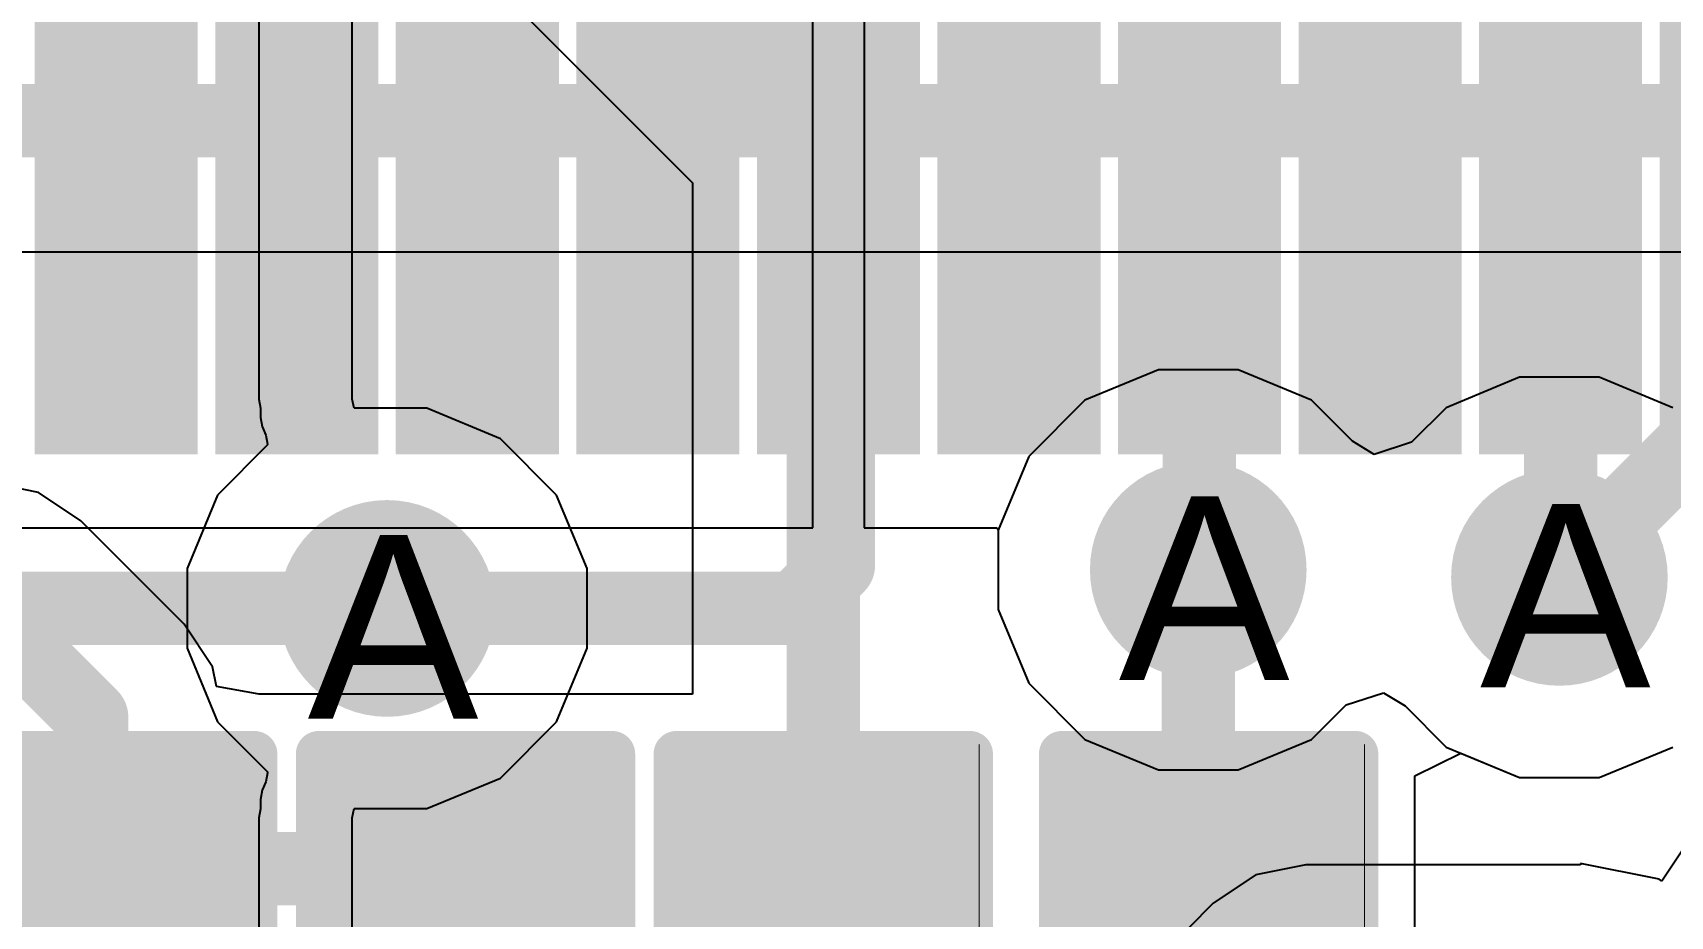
# Model space of a CAD drawing. Header units: inches. Extents: x 0 to 5271, y 0 to 5417.
# Drawn here: x 50.053 to 54.588, y 77.097 to 79.542 of the extents above; entities that cross this region are included whole.
import ezdxf

# ---------------------------------------------------------------- set-up
doc = ezdxf.new("R2010")
doc.units = ezdxf.units.IN
for name, color, linetype in [('Bottom Layer', 5, 'Continuous'), ('Bottom Overlay', 54, 'Continuous'), ('Bottom Paste', 16, 'Continuous'), ('Bottom Solder', 6, 'Continuous'), ('Drill Drawing', 1, 'Continuous'), ('L2_GND1', 16, 'Continuous'), ('L3_SIG1', 76, 'Continuous'), ('L4_PWR', 90, 'Continuous'), ('L5_GND2', 156, 'Continuous'), ('L6_SIG2', 130, 'Continuous'), ('L7_GND3', 216, 'Continuous'), ('Top Layer', 1, 'Continuous'), ('Top Paste', 8, 'Continuous'), ('Top Solder', 216, 'Continuous'), ('Via Holes', 16, 'Continuous')]:
    doc.layers.add(name, color=color, linetype=linetype)
doc.styles.add('Arial', font='', dxfattribs={"height": 0.2})
doc.styles.get('Arial').set_extended_font_data('Arial')

# ---------------------------------------------------------------- blocks, each defined once
blk = doc.blocks.new('AS0B826_S78B_7H_23')
at = {"layer": 'Top Layer'}
for points in [[(-23.9253, 26.381), (-23.5753, 26.381), (-23.5753, 24.381), (-23.9253, 24.381)], [(-23.4252, 26.381), (-23.0752, 26.381), (-23.0752, 24.381), (-23.4252, 24.381)], [(-22.9254, 26.381), (-22.5754, 26.381), (-22.5754, 24.381), (-22.9254, 24.381)], [(-22.4252, 26.381), (-22.0752, 26.381), (-22.0752, 24.381), (-22.4252, 24.381)], [(-21.9254, 26.381), (-21.5754, 26.381), (-21.5754, 24.381), (-21.9254, 24.381)], [(-21.4252, 26.381), (-21.0752, 26.381), (-21.0752, 24.381), (-21.4252, 24.381)], [(-20.9254, 26.381), (-20.5754, 26.381), (-20.5754, 24.381), (-20.9254, 24.381)], [(-20.4252, 26.381), (-20.0752, 26.381), (-20.0752, 24.381), (-20.4252, 24.381)], [(-19.9254, 26.381), (-19.5754, 26.381), (-19.5754, 24.381), (-19.9254, 24.381)]]:
    blk.add_hatch(color=1, dxfattribs=at).paths.add_polyline_path(points)
at = {"layer": 'Top Paste'}
for points in [[(-23.9253, 26.381), (-23.5753, 26.381), (-23.5753, 24.381), (-23.9253, 24.381)], [(-23.4252, 26.381), (-23.0752, 26.381), (-23.0752, 24.381), (-23.4252, 24.381)], [(-22.9254, 26.381), (-22.5754, 26.381), (-22.5754, 24.381), (-22.9254, 24.381)], [(-22.4252, 26.381), (-22.0752, 26.381), (-22.0752, 24.381), (-22.4252, 24.381)], [(-21.9254, 26.381), (-21.5754, 26.381), (-21.5754, 24.381), (-21.9254, 24.381)], [(-21.4252, 26.381), (-21.0752, 26.381), (-21.0752, 24.381), (-21.4252, 24.381)], [(-20.9254, 26.381), (-20.5754, 26.381), (-20.5754, 24.381), (-20.9254, 24.381)], [(-20.4252, 26.381), (-20.0752, 26.381), (-20.0752, 24.381), (-20.4252, 24.381)], [(-19.9254, 26.381), (-19.5754, 26.381), (-19.5754, 24.381), (-19.9254, 24.381)]]:
    blk.add_hatch(color=8, dxfattribs=at).paths.add_polyline_path(points)
at = {"layer": 'Top Solder'}
for points in [[(-23.9761, 26.4318), (-23.5245, 26.4318), (-23.5245, 24.3302), (-23.9761, 24.3302)], [(-23.476, 26.4318), (-23.0244, 26.4318), (-23.0244, 24.3302), (-23.476, 24.3302)], [(-22.9762, 26.4318), (-22.5246, 26.4318), (-22.5246, 24.3302), (-22.9762, 24.3302)], [(-22.476, 26.4318), (-22.0244, 26.4318), (-22.0244, 24.3302), (-22.476, 24.3302)], [(-21.9762, 26.4318), (-21.5246, 26.4318), (-21.5246, 24.3302), (-21.9762, 24.3302)], [(-21.476, 26.4318), (-21.0244, 26.4318), (-21.0244, 24.3302), (-21.476, 24.3302)], [(-20.9762, 26.4318), (-20.5246, 26.4318), (-20.5246, 24.3302), (-20.9762, 24.3302)], [(-20.476, 26.4318), (-20.0244, 26.4318), (-20.0244, 24.3302), (-20.476, 24.3302)], [(-19.9762, 26.4318), (-19.5246, 26.4318), (-19.5246, 24.3302), (-19.9762, 24.3302)], [(-19.476, 26.4318), (-19.0244, 26.4318), (-19.0244, 24.3302), (-19.476, 24.3302)]]:
    blk.add_hatch(color=216, dxfattribs=at).paths.add_polyline_path(points)
blk = doc.blocks.new('R___0402_B_59')
at = {"layer": 'Bottom Layer'}
for points in [[(-0.2413, 0.3175), (-0.2413, -0.3175), (-0.6985, -0.3175), (-0.6985, 0.3175)], [(0.6985, 0.3175), (0.6985, -0.3175), (0.2413, -0.3175), (0.2413, 0.3175)]]:
    blk.add_hatch(color=5, dxfattribs=at).paths.add_polyline_path(points)
at = {"layer": 'Bottom Paste'}
for points in [[(-0.2413, 0.3175), (-0.2413, -0.3175), (-0.6985, -0.3175), (-0.6985, 0.3175)], [(0.6985, 0.3175), (0.6985, -0.3175), (0.2413, -0.3175), (0.2413, 0.3175)]]:
    blk.add_hatch(color=16, dxfattribs=at).paths.add_polyline_path(points)
at = {"layer": 'Bottom Solder'}
for points in [[(-0.1863, 0.3725), (-0.1863, -0.3725), (-0.7535, -0.3725), (-0.7535, 0.3725)], [(0.7535, 0.3725), (0.7535, -0.3725), (0.1863, -0.3725), (0.1863, 0.3725)]]:
    blk.add_hatch(color=6, dxfattribs=at).paths.add_polyline_path(points)
at = {"layer": 'Bottom Overlay'}
for points in [[(-0.7874, -0.4064, 0.127, 0.127, 0), (-0.7874, 0.4064, 0.127, 0.127, 0)], [(0.7874, 0.4064, 0.127, 0.127, 0), (-0.7874, 0.4064, 0.127, 0.127, 0)], [(0.7874, -0.4064, 0.127, 0.127, 0), (0.7874, 0.4064, 0.127, 0.127, 0)], [(0.8128, 0.4318, 0.00323, 0.00323, 0), (-0.8128, 0.4318, 0.00323, 0.00323, 0)], [(0.7874, -0.4064, 0.127, 0.127, 0), (-0.7874, -0.4064, 0.127, 0.127, 0)]]:
    blk.add_lwpolyline(points, format="xyseb", dxfattribs=at)
for points in [[(-0.8192, 0.4064, 0.0635, 0.0635, 1), (-0.7557, 0.4064, 0.0635, 0.0635, 1)], [(-0.8192, 0.4064, 0.0635, 0.0635, 1), (-0.7557, 0.4064, 0.0635, 0.0635, 1)], [(0.7556, 0.4064, 0.0635, 0.0635, 1), (0.8191, 0.4064, 0.0635, 0.0635, 1)], [(0.7556, 0.4064, 0.0635, 0.0635, 1), (0.8191, 0.4064, 0.0635, 0.0635, 1)], [(-0.8136, 0.4318, 0.00161, 0.00161, 1), (-0.812, 0.4318, 0.00161, 0.00161, 1)], [(0.812, 0.4318, 0.00161, 0.00161, 1), (0.8136, 0.4318, 0.00161, 0.00161, 1)], [(-0.8192, -0.4064, 0.0635, 0.0635, 1), (-0.7557, -0.4064, 0.0635, 0.0635, 1)], [(-0.8192, -0.4064, 0.0635, 0.0635, 1), (-0.7557, -0.4064, 0.0635, 0.0635, 1)], [(0.7556, -0.4064, 0.0635, 0.0635, 1), (0.8191, -0.4064, 0.0635, 0.0635, 1)], [(0.7556, -0.4064, 0.0635, 0.0635, 1), (0.8191, -0.4064, 0.0635, 0.0635, 1)]]:
    blk.add_lwpolyline(points, format="xyseb", close=True, dxfattribs=at)
blk = doc.blocks.new('R___0402_B_61')
at = {"layer": 'Bottom Layer'}
for points in [[(-0.2413, 0.3175), (-0.2413, -0.3175), (-0.6985, -0.3175), (-0.6985, 0.3175)], [(0.6985, 0.3175), (0.6985, -0.3175), (0.2413, -0.3175), (0.2413, 0.3175)]]:
    blk.add_hatch(color=5, dxfattribs=at).paths.add_polyline_path(points)
at = {"layer": 'Bottom Paste'}
for points in [[(-0.2413, 0.3175), (-0.2413, -0.3175), (-0.6985, -0.3175), (-0.6985, 0.3175)], [(0.6985, 0.3175), (0.6985, -0.3175), (0.2413, -0.3175), (0.2413, 0.3175)]]:
    blk.add_hatch(color=16, dxfattribs=at).paths.add_polyline_path(points)
at = {"layer": 'Bottom Solder'}
for points in [[(-0.1863, 0.3725), (-0.1863, -0.3725), (-0.7535, -0.3725), (-0.7535, 0.3725)], [(0.7535, 0.3725), (0.7535, -0.3725), (0.1863, -0.3725), (0.1863, 0.3725)]]:
    blk.add_hatch(color=6, dxfattribs=at).paths.add_polyline_path(points)
at = {"layer": 'Bottom Overlay'}
for points in [[(-0.7874, -0.4064, 0.127, 0.127, 0), (-0.7874, 0.4064, 0.127, 0.127, 0)], [(0.7874, 0.4064, 0.127, 0.127, 0), (-0.7874, 0.4064, 0.127, 0.127, 0)], [(0.7874, -0.4064, 0.127, 0.127, 0), (0.7874, 0.4064, 0.127, 0.127, 0)], [(0.8128, 0.4318, 0.00323, 0.00323, 0), (-0.8128, 0.4318, 0.00323, 0.00323, 0)], [(0.7874, -0.4064, 0.127, 0.127, 0), (-0.7874, -0.4064, 0.127, 0.127, 0)]]:
    blk.add_lwpolyline(points, format="xyseb", dxfattribs=at)
for points in [[(-0.8192, 0.4064, 0.0635, 0.0635, 1), (-0.7557, 0.4064, 0.0635, 0.0635, 1)], [(-0.8192, 0.4064, 0.0635, 0.0635, 1), (-0.7557, 0.4064, 0.0635, 0.0635, 1)], [(0.7556, 0.4064, 0.0635, 0.0635, 1), (0.8191, 0.4064, 0.0635, 0.0635, 1)], [(0.7556, 0.4064, 0.0635, 0.0635, 1), (0.8191, 0.4064, 0.0635, 0.0635, 1)], [(-0.8136, 0.4318, 0.00161, 0.00161, 1), (-0.812, 0.4318, 0.00161, 0.00161, 1)], [(0.812, 0.4318, 0.00161, 0.00161, 1), (0.8136, 0.4318, 0.00161, 0.00161, 1)], [(-0.8192, -0.4064, 0.0635, 0.0635, 1), (-0.7557, -0.4064, 0.0635, 0.0635, 1)], [(-0.8192, -0.4064, 0.0635, 0.0635, 1), (-0.7557, -0.4064, 0.0635, 0.0635, 1)], [(0.7556, -0.4064, 0.0635, 0.0635, 1), (0.8191, -0.4064, 0.0635, 0.0635, 1)], [(0.7556, -0.4064, 0.0635, 0.0635, 1), (0.8191, -0.4064, 0.0635, 0.0635, 1)]]:
    blk.add_lwpolyline(points, format="xyseb", close=True, dxfattribs=at)
blk = doc.blocks.new('R___0402_B_359')
at = {"layer": 'Bottom Layer'}
for points in [[(-0.2413, 0.3175), (-0.2413, -0.3175), (-0.6985, -0.3175), (-0.6985, 0.3175)], [(0.6985, 0.3175), (0.6985, -0.3175), (0.2413, -0.3175), (0.2413, 0.3175)]]:
    blk.add_hatch(color=5, dxfattribs=at).paths.add_polyline_path(points)
at = {"layer": 'Bottom Paste'}
for points in [[(-0.2413, 0.3175), (-0.2413, -0.3175), (-0.6985, -0.3175), (-0.6985, 0.3175)], [(0.6985, 0.3175), (0.6985, -0.3175), (0.2413, -0.3175), (0.2413, 0.3175)]]:
    blk.add_hatch(color=16, dxfattribs=at).paths.add_polyline_path(points)
at = {"layer": 'Bottom Solder'}
for points in [[(-0.1863, 0.3725), (-0.1863, -0.3725), (-0.7535, -0.3725), (-0.7535, 0.3725)], [(0.7535, 0.3725), (0.7535, -0.3725), (0.1863, -0.3725), (0.1863, 0.3725)]]:
    blk.add_hatch(color=6, dxfattribs=at).paths.add_polyline_path(points)
at = {"layer": 'Bottom Overlay'}
for points in [[(-0.7874, 0.4064, 0.127, 0.127, 0), (0.7874, 0.4064, 0.127, 0.127, 0)], [(-0.7874, 0.4064, 0.127, 0.127, 0), (-0.7874, -0.4064, 0.127, 0.127, 0)], [(0.7874, 0.4064, 0.127, 0.127, 0), (0.7874, -0.4064, 0.127, 0.127, 0)], [(-0.8128, 0.4318, 0.00323, 0.00323, 0), (0.8128, 0.4318, 0.00323, 0.00323, 0)], [(-0.7874, -0.4064, 0.127, 0.127, 0), (0.7874, -0.4064, 0.127, 0.127, 0)]]:
    blk.add_lwpolyline(points, format="xyseb", dxfattribs=at)
for points in [[(-0.8192, 0.4064, 0.0635, 0.0635, 1), (-0.7557, 0.4064, 0.0635, 0.0635, 1)], [(-0.8192, 0.4064, 0.0635, 0.0635, 1), (-0.7557, 0.4064, 0.0635, 0.0635, 1)], [(0.7556, 0.4064, 0.0635, 0.0635, 1), (0.8191, 0.4064, 0.0635, 0.0635, 1)], [(0.7556, 0.4064, 0.0635, 0.0635, 1), (0.8191, 0.4064, 0.0635, 0.0635, 1)], [(-0.8136, 0.4318, 0.00161, 0.00161, 1), (-0.812, 0.4318, 0.00161, 0.00161, 1)], [(0.812, 0.4318, 0.00161, 0.00161, 1), (0.8136, 0.4318, 0.00161, 0.00161, 1)], [(-0.8192, -0.4064, 0.0635, 0.0635, 1), (-0.7557, -0.4064, 0.0635, 0.0635, 1)], [(-0.8192, -0.4064, 0.0635, 0.0635, 1), (-0.7557, -0.4064, 0.0635, 0.0635, 1)], [(0.7556, -0.4064, 0.0635, 0.0635, 1), (0.8191, -0.4064, 0.0635, 0.0635, 1)], [(0.7556, -0.4064, 0.0635, 0.0635, 1), (0.8191, -0.4064, 0.0635, 0.0635, 1)]]:
    blk.add_lwpolyline(points, format="xyseb", close=True, dxfattribs=at)
blk = doc.blocks.new('CAP_0402_B_568')
at = {"layer": 'Bottom Layer'}
for points in [[(-0.2413, 0.3175), (-0.2413, -0.3175), (-0.6985, -0.3175), (-0.6985, 0.3175)], [(0.6985, 0.3175), (0.6985, -0.3175), (0.2413, -0.3175), (0.2413, 0.3175)]]:
    blk.add_hatch(color=5, dxfattribs=at).paths.add_polyline_path(points)
at = {"layer": 'Bottom Paste'}
for points in [[(-0.2413, 0.3175), (-0.2413, -0.3175), (-0.6985, -0.3175), (-0.6985, 0.3175)], [(0.6985, 0.3175), (0.6985, -0.3175), (0.2413, -0.3175), (0.2413, 0.3175)]]:
    blk.add_hatch(color=16, dxfattribs=at).paths.add_polyline_path(points)
at = {"layer": 'Bottom Solder'}
for points in [[(-0.1813, 0.3775), (-0.1813, -0.3775), (-0.7585, -0.3775), (-0.7585, 0.3775)], [(0.7585, 0.3775), (0.7585, -0.3775), (0.1813, -0.3775), (0.1813, 0.3775)]]:
    blk.add_hatch(color=6, dxfattribs=at).paths.add_polyline_path(points)
at = {"layer": 'Bottom Overlay'}
for points in [[(-0.2794, 0.4064, 0.127, 0.127, 0), (-0.7874, 0.4064, 0.127, 0.127, 0)], [(-0.7874, -0.4064, 0.127, 0.127, 0), (-0.7874, 0.4064, 0.127, 0.127, 0)], [(0.7874, 0.4064, 0.127, 0.127, 0), (0.2794, 0.4064, 0.127, 0.127, 0)], [(0.7874, -0.4064, 0.127, 0.127, 0), (0.7874, 0.4064, 0.127, 0.127, 0)], [(-0.2794, -0.4064, 0.127, 0.127, 0), (-0.7874, -0.4064, 0.127, 0.127, 0)], [(0.7874, -0.4064, 0.127, 0.127, 0), (0.2794, -0.4064, 0.127, 0.127, 0)]]:
    blk.add_lwpolyline(points, format="xyseb", dxfattribs=at)
for points in [[(-0.8192, 0.4064, 0.0635, 0.0635, 1), (-0.7557, 0.4064, 0.0635, 0.0635, 1)], [(-0.8192, 0.4064, 0.0635, 0.0635, 1), (-0.7557, 0.4064, 0.0635, 0.0635, 1)], [(-0.3112, 0.4064, 0.0635, 0.0635, 1), (-0.2477, 0.4064, 0.0635, 0.0635, 1)], [(0.2476, 0.4064, 0.0635, 0.0635, 1), (0.3111, 0.4064, 0.0635, 0.0635, 1)], [(0.7556, 0.4064, 0.0635, 0.0635, 1), (0.8191, 0.4064, 0.0635, 0.0635, 1)], [(0.7556, 0.4064, 0.0635, 0.0635, 1), (0.8191, 0.4064, 0.0635, 0.0635, 1)], [(-0.8192, -0.4064, 0.0635, 0.0635, 1), (-0.7557, -0.4064, 0.0635, 0.0635, 1)], [(-0.8192, -0.4064, 0.0635, 0.0635, 1), (-0.7557, -0.4064, 0.0635, 0.0635, 1)], [(-0.3112, -0.4064, 0.0635, 0.0635, 1), (-0.2477, -0.4064, 0.0635, 0.0635, 1)], [(0.2476, -0.4064, 0.0635, 0.0635, 1), (0.3111, -0.4064, 0.0635, 0.0635, 1)], [(0.7556, -0.4064, 0.0635, 0.0635, 1), (0.8191, -0.4064, 0.0635, 0.0635, 1)], [(0.7556, -0.4064, 0.0635, 0.0635, 1), (0.8191, -0.4064, 0.0635, 0.0635, 1)]]:
    blk.add_lwpolyline(points, format="xyseb", close=True, dxfattribs=at)

msp = doc.modelspace()

# ---------------------------------------------------------------- hatches: boundary and pattern name
at = {"layer": 'Bottom Layer'}
h = msp.add_hatch(color=5, dxfattribs=at)
edge = h.paths.add_edge_path()
edge.add_arc((53.2807, 78.0558), 0.3, 0, 360)
h = msp.add_hatch(color=5, dxfattribs=at)
edge = h.paths.add_edge_path()
edge.add_arc((54.2809, 78.0349), 0.3, 0, 360)
h = msp.add_hatch(color=5, dxfattribs=at)
edge = h.paths.add_edge_path()
edge.add_arc((51.0341, 77.9489), 0.3, 0, 360)
at = {"layer": 'L2_GND1'}
h = msp.add_hatch(color=16, dxfattribs=at)
edge = h.paths.add_edge_path()
edge.add_arc((53.2807, 78.0558), 0.3, 0, 360)
h = msp.add_hatch(color=16, dxfattribs=at)
edge = h.paths.add_edge_path()
edge.add_arc((54.2809, 78.0349), 0.3, 0, 360)
h = msp.add_hatch(color=16, dxfattribs=at)
edge = h.paths.add_edge_path()
edge.add_arc((51.0341, 77.9489), 0.3, 0, 360)
at = {"layer": 'L3_SIG1'}
h = msp.add_hatch(color=76, dxfattribs=at)
edge = h.paths.add_edge_path()
edge.add_arc((53.2807, 78.0558), 0.3, 0, 360)
h = msp.add_hatch(color=76, dxfattribs=at)
edge = h.paths.add_edge_path()
edge.add_arc((54.2809, 78.0349), 0.3, 0, 360)
h = msp.add_hatch(color=76, dxfattribs=at)
edge = h.paths.add_edge_path()
edge.add_arc((51.0341, 77.9489), 0.3, 0, 360)
at = {"layer": 'L4_PWR'}
h = msp.add_hatch(color=90, dxfattribs=at)
edge = h.paths.add_edge_path()
edge.add_arc((53.2807, 78.0558), 0.3, 0, 360)
h = msp.add_hatch(color=90, dxfattribs=at)
edge = h.paths.add_edge_path()
edge.add_arc((54.2809, 78.0349), 0.3, 0, 360)
h = msp.add_hatch(color=90, dxfattribs=at)
edge = h.paths.add_edge_path()
edge.add_arc((51.0341, 77.9489), 0.3, 0, 360)
at = {"layer": 'L5_GND2'}
h = msp.add_hatch(color=156, dxfattribs=at)
edge = h.paths.add_edge_path()
edge.add_arc((53.2807, 78.0558), 0.3, 0, 360)
h = msp.add_hatch(color=156, dxfattribs=at)
edge = h.paths.add_edge_path()
edge.add_arc((54.2809, 78.0349), 0.3, 0, 360)
h = msp.add_hatch(color=156, dxfattribs=at)
edge = h.paths.add_edge_path()
edge.add_arc((51.0341, 77.9489), 0.3, 0, 360)
at = {"layer": 'L6_SIG2'}
h = msp.add_hatch(color=130, dxfattribs=at)
edge = h.paths.add_edge_path()
edge.add_arc((53.2807, 78.0558), 0.3, 0, 360)
h = msp.add_hatch(color=130, dxfattribs=at)
edge = h.paths.add_edge_path()
edge.add_arc((54.2809, 78.0349), 0.3, 0, 360)
h = msp.add_hatch(color=130, dxfattribs=at)
edge = h.paths.add_edge_path()
edge.add_arc((51.0341, 77.9489), 0.3, 0, 360)
at = {"layer": 'L7_GND3'}
h = msp.add_hatch(color=216, dxfattribs=at)
edge = h.paths.add_edge_path()
edge.add_arc((53.2807, 78.0558), 0.3, 0, 360)
h = msp.add_hatch(color=216, dxfattribs=at)
edge = h.paths.add_edge_path()
edge.add_arc((54.2809, 78.0349), 0.3, 0, 360)
h = msp.add_hatch(color=216, dxfattribs=at)
edge = h.paths.add_edge_path()
edge.add_arc((51.0341, 77.9489), 0.3, 0, 360)
at = {"layer": 'Top Layer'}
h = msp.add_hatch(color=1, dxfattribs=at)
edge = h.paths.add_edge_path()
edge.add_arc((53.2807, 78.0558), 0.3, 0, 360)
h = msp.add_hatch(color=1, dxfattribs=at)
edge = h.paths.add_edge_path()
edge.add_arc((54.2809, 78.0349), 0.3, 0, 360)
h = msp.add_hatch(color=1, dxfattribs=at)
edge = h.paths.add_edge_path()
edge.add_arc((51.0341, 77.9489), 0.3, 0, 360)
at = {"layer": 'Via Holes'}
h = msp.add_hatch(color=7, dxfattribs=at)
edge = h.paths.add_edge_path()
edge.add_arc((53.2807, 78.0558), 0.15, 0, 360)
h = msp.add_hatch(color=7, dxfattribs=at)
edge = h.paths.add_edge_path()
edge.add_arc((54.2809, 78.0349), 0.15, 0, 360)
h = msp.add_hatch(color=7, dxfattribs=at)
edge = h.paths.add_edge_path()
edge.add_arc((51.0341, 77.9489), 0.15, 0, 360)

# ---------------------------------------------------------------- linework, layer by layer
at = {"layer": 'Bottom Layer'}
for p, q in [((50.1535, 80.8536), (51.8796, 79.1275)), ((51.8796, 79.1275), (51.8796, 77.7113)), ((50.0684, 78.2701), (49.9297, 78.2977)), ((50.186, 78.1915), (50.0684, 78.2701)), ((50.4722, 77.9053), (50.186, 78.1915)), ((50.5508, 77.7877), (50.4722, 77.9053)), ((50.4722, 77.9053), (50.4722, 77.9053)), ((50.5617, 77.7329), (50.5508, 77.7877)), ((50.6797, 77.7113), (50.5617, 77.7329)), ((50.6798, 77.7113), (50.6797, 77.7113)), ((51.8796, 77.7113), (50.6798, 77.7113)), ((50.6798, 77.7113), (50.6798, 77.7113)), ((50.6798, 77.7113), (50.6798, 77.7113)), ((54.3911, 77.4809), (54.5947, 77.5652)), ((53.8809, 77.4854), (54.0079, 77.5483)), ((54.0079, 77.5483), (54.1707, 77.4809)), ((53.8809, 76.5933), (53.8809, 77.4854)), ((54.1707, 77.4809), (54.3911, 77.4809))]:
    msp.add_line(p, q, dxfattribs=at)
for points in [[(50.4099, 81.11, 0.2032, 0.2032, 0), (52.2422, 79.2777, 0.2032, 0.2032, 0)], [(52.2422, 77.2287, 0.2032, 0.2032, 0), (52.2422, 79.2777, 0.2032, 0.2032, 0)], [(54.2809, 78.0349, 0.2032, 0.2032, 0), (54.8162, 78.5702, 0.2032, 0.2032, 0)], [(53.2807, 77.2287, 0.2032, 0.2032, 0), (53.2807, 78.0558, 0.2032, 0.2032, 0)], [(49.9297, 77.9351, 0.2032, 0.2032, 0), (50.2158, 77.6489, 0.2032, 0.2032, 0)], [(50.2158, 77.2287, 0.2032, 0.2032, 0), (50.2158, 77.6489, 0.2032, 0.2032, 0)], [(50.1714, 77.2287, 0.2032, 0.2032, 0), (50.2158, 77.2287, 0.2032, 0.2032, 0)], [(50.2158, 77.2287, 0.2032, 0.2032, 0), (50.2603, 77.2287, 0.2032, 0.2032, 0)], [(50.2603, 77.2287, 0.2032, 0.2032, 0), (51.2427, 77.2287, 0.2032, 0.2032, 0)], [(51.2427, 77.2287, 0.2032, 0.2032, 0), (51.2427, 77.2287, 0.2032, 0.2032, 0)]]:
    msp.add_lwpolyline(points, format="xyseb", dxfattribs=at)
for points in [[(52.1914, 79.2777, 0.1016, 0.1016, 1), (52.293, 79.2777, 0.1016, 0.1016, 1)], [(52.1914, 79.2777, 0.1016, 0.1016, 1), (52.293, 79.2777, 0.1016, 0.1016, 1)], [(53.2299, 78.0558, 0.1016, 0.1016, 1), (53.3315, 78.0558, 0.1016, 0.1016, 1)], [(54.2301, 78.0349, 0.1016, 0.1016, 1), (54.3317, 78.0349, 0.1016, 0.1016, 1)], [(50.165, 77.6489, 0.1016, 0.1016, 1), (50.2666, 77.6489, 0.1016, 0.1016, 1)], [(50.165, 77.6489, 0.1016, 0.1016, 1), (50.2666, 77.6489, 0.1016, 0.1016, 1)], [(50.1206, 77.2287, 0.1016, 0.1016, 1), (50.2222, 77.2287, 0.1016, 0.1016, 1)], [(50.165, 77.2287, 0.1016, 0.1016, 1), (50.2666, 77.2287, 0.1016, 0.1016, 1)], [(50.165, 77.2287, 0.1016, 0.1016, 1), (50.2666, 77.2287, 0.1016, 0.1016, 1)], [(50.165, 77.2287, 0.1016, 0.1016, 1), (50.2666, 77.2287, 0.1016, 0.1016, 1)], [(50.2095, 77.2287, 0.1016, 0.1016, 1), (50.3111, 77.2287, 0.1016, 0.1016, 1)], [(50.2095, 77.2287, 0.1016, 0.1016, 1), (50.3111, 77.2287, 0.1016, 0.1016, 1)], [(51.1919, 77.2287, 0.1016, 0.1016, 1), (51.2935, 77.2287, 0.1016, 0.1016, 1)], [(51.1919, 77.2287, 0.1016, 0.1016, 1), (51.2935, 77.2287, 0.1016, 0.1016, 1)], [(51.1919, 77.2287, 0.1016, 0.1016, 1), (51.2935, 77.2287, 0.1016, 0.1016, 1)], [(52.1914, 77.2287, 0.1016, 0.1016, 1), (52.293, 77.2287, 0.1016, 0.1016, 1)], [(53.2299, 77.2287, 0.1016, 0.1016, 1), (53.3315, 77.2287, 0.1016, 0.1016, 1)]]:
    msp.add_lwpolyline(points, format="xyseb", close=True, dxfattribs=at)
at = {"layer": 'L2_GND1'}
for p, q in [((31.9532, 78.9362), (62.5116, 78.9362)), ((53.1705, 78.6098), (52.9669, 78.5255)), ((53.3909, 78.6098), (53.1705, 78.6098)), ((53.5945, 78.5255), (53.3909, 78.6098)), ((54.1707, 78.5888), (53.9671, 78.5045)), ((54.3911, 78.5888), (54.1707, 78.5888)), ((54.5947, 78.5045), (54.3911, 78.5888)), ((52.9669, 78.5255), (52.8111, 78.3696)), ((53.7083, 78.4117), (53.5945, 78.5255)), ((53.9671, 78.5045), (53.8716, 78.409)), ((52.8111, 78.3696), (52.7267, 78.166)), ((53.7678, 78.3753), (53.7083, 78.4117)), ((53.8716, 78.409), (53.7678, 78.3753)), ((52.7267, 78.166), (52.7267, 77.9456)), ((52.7267, 77.9456), (52.8111, 77.742)), ((52.8111, 77.742), (52.9669, 77.5862)), ((53.6901, 77.6817), (53.7939, 77.7154)), ((53.7939, 77.7154), (53.8533, 77.679)), ((53.5945, 77.5862), (53.6901, 77.6817)), ((53.8533, 77.679), (53.9671, 77.5652)), ((52.9669, 77.5862), (53.1705, 77.5018)), ((53.3909, 77.5018), (53.5945, 77.5862)), ((53.9671, 77.5652), (54.1707, 77.4809)), ((54.3911, 77.4809), (54.5947, 77.5652)), ((53.1705, 77.5018), (53.3909, 77.5018)), ((54.1707, 77.4809), (54.3911, 77.4809))]:
    msp.add_line(p, q, dxfattribs=at)
msp.add_lwpolyline([(31.9532, 79.2988, 0.2032, 0.2032, 0), (62.6618, 79.2988, 0.2032, 0.2032, 0)], format="xyseb", dxfattribs=at)
at = {"layer": 'L3_SIG1'}
for p, q in [((53.1705, 78.6098), (52.9669, 78.5255)), ((53.3909, 78.6098), (53.1705, 78.6098)), ((53.5945, 78.5255), (53.3909, 78.6098)), ((54.1707, 78.5888), (53.9671, 78.5045)), ((54.3911, 78.5888), (54.1707, 78.5888)), ((54.5947, 78.5045), (54.3911, 78.5888)), ((52.9669, 78.5255), (52.8111, 78.3696)), ((53.7083, 78.4117), (53.5945, 78.5255)), ((53.9671, 78.5045), (53.8716, 78.409)), ((52.8111, 78.3696), (52.7267, 78.166)), ((53.7678, 78.3753), (53.7083, 78.4117)), ((53.8716, 78.409), (53.7678, 78.3753)), ((52.7267, 78.166), (52.7267, 77.9456)), ((52.7267, 77.9456), (52.8111, 77.742)), ((52.8111, 77.742), (52.9669, 77.5862)), ((53.6901, 77.6817), (53.7939, 77.7154)), ((53.7939, 77.7154), (53.8533, 77.679)), ((53.5945, 77.5862), (53.6901, 77.6817)), ((53.8533, 77.679), (53.9671, 77.5652)), ((52.9669, 77.5862), (53.1705, 77.5018)), ((53.3909, 77.5018), (53.5945, 77.5862)), ((53.9671, 77.5652), (54.1707, 77.4809)), ((54.3911, 77.4809), (54.5947, 77.5652)), ((53.1705, 77.5018), (53.3909, 77.5018)), ((54.1707, 77.4809), (54.3911, 77.4809))]:
    msp.add_line(p, q, dxfattribs=at)
at = {"layer": 'L4_PWR'}
for p, q in [((50.6785, 80.6195), (50.6785, 78.5284)), ((50.9374, 78.5284), (50.9374, 80.6195)), ((53.1705, 78.6098), (52.9669, 78.5255)), ((53.3909, 78.6098), (53.1705, 78.6098)), ((53.5945, 78.5255), (53.3909, 78.6098)), ((54.1707, 78.5888), (53.9671, 78.5045)), ((54.3911, 78.5888), (54.1707, 78.5888)), ((54.5947, 78.5045), (54.3911, 78.5888)), ((50.6785, 78.5284), (50.6834, 78.5034)), ((50.6834, 78.5034), (50.6834, 78.4779)), ((50.9425, 78.5029), (50.9374, 78.5284)), ((50.9374, 78.5284), (50.9374, 78.5284)), ((51.1443, 78.5029), (50.9425, 78.5029)), ((51.3479, 78.4186), (51.1443, 78.5029)), ((52.9669, 78.5255), (52.8111, 78.3696)), ((53.7083, 78.4117), (53.5945, 78.5255)), ((53.9671, 78.5045), (53.8716, 78.409)), ((50.6834, 78.4779), (50.6885, 78.4524)), ((50.6885, 78.4524), (50.6983, 78.4288)), ((50.6983, 78.4288), (50.7032, 78.4038)), ((51.5037, 78.2627), (51.3479, 78.4186)), ((50.7042, 78.4024), (50.5644, 78.2627)), ((50.7032, 78.4038), (50.7042, 78.4024)), ((52.8111, 78.3696), (52.7267, 78.166)), ((53.7678, 78.3753), (53.7083, 78.4117)), ((53.8716, 78.409), (53.7678, 78.3753)), ((50.5644, 78.2627), (50.4801, 78.0591)), ((51.5881, 78.0591), (51.5037, 78.2627)), ((52.7267, 78.166), (52.7267, 77.9456)), ((50.4801, 78.0591), (50.4801, 77.8387)), ((51.5881, 77.8387), (51.5881, 78.0591)), ((52.7267, 77.9456), (52.8111, 77.742)), ((50.4801, 77.8387), (50.5644, 77.6351)), ((51.5037, 77.6351), (51.5881, 77.8387)), ((52.8111, 77.742), (52.9669, 77.5862)), ((53.6901, 77.6817), (53.7939, 77.7154)), ((53.7939, 77.7154), (53.8533, 77.679)), ((53.5945, 77.5862), (53.6901, 77.6817)), ((53.8533, 77.679), (53.9671, 77.5652)), ((50.5644, 77.6351), (50.7042, 77.4954)), ((51.3479, 77.4792), (51.5037, 77.6351)), ((52.9669, 77.5862), (53.1705, 77.5018)), ((53.3909, 77.5018), (53.5945, 77.5862)), ((53.9671, 77.5652), (54.1707, 77.4809)), ((54.3911, 77.4809), (54.5947, 77.5652)), ((50.6983, 77.469), (50.6885, 77.4454)), ((50.7032, 77.494), (50.6983, 77.469)), ((50.7042, 77.4954), (50.7032, 77.494)), ((51.1443, 77.3949), (51.3479, 77.4792)), ((53.1705, 77.5018), (53.3909, 77.5018)), ((54.1707, 77.4809), (54.3911, 77.4809)), ((50.6885, 77.4454), (50.6834, 77.4199)), ((50.6834, 77.4199), (50.6834, 77.3944)), ((50.6834, 77.3944), (50.6785, 77.3694)), ((50.6785, 77.3694), (50.6785, 76.1722)), ((50.9374, 77.3694), (50.9425, 77.3949)), ((50.9374, 76.1722), (50.9374, 77.3694)), ((50.9425, 77.3949), (51.1443, 77.3949))]:
    msp.add_line(p, q, dxfattribs=at)
at = {"layer": 'L5_GND2'}
for p, q in [((53.1705, 78.6098), (52.9669, 78.5255)), ((53.3909, 78.6098), (53.1705, 78.6098)), ((53.5945, 78.5255), (53.3909, 78.6098)), ((54.1707, 78.5888), (53.9671, 78.5045)), ((54.3911, 78.5888), (54.1707, 78.5888)), ((54.5947, 78.5045), (54.3911, 78.5888)), ((52.9669, 78.5255), (52.8111, 78.3696)), ((53.7083, 78.4117), (53.5945, 78.5255)), ((53.9671, 78.5045), (53.8716, 78.409)), ((52.8111, 78.3696), (52.7267, 78.166)), ((53.7678, 78.3753), (53.7083, 78.4117)), ((53.8716, 78.409), (53.7678, 78.3753)), ((52.7267, 78.166), (52.7267, 77.9456)), ((52.7267, 77.9456), (52.8111, 77.742)), ((52.8111, 77.742), (52.9669, 77.5862)), ((53.6901, 77.6817), (53.7939, 77.7154)), ((53.7939, 77.7154), (53.8533, 77.679)), ((53.5945, 77.5862), (53.6901, 77.6817)), ((53.8533, 77.679), (53.9671, 77.5652)), ((52.9669, 77.5862), (53.1705, 77.5018)), ((53.3909, 77.5018), (53.5945, 77.5862)), ((53.9671, 77.5652), (54.1707, 77.4809)), ((54.3911, 77.4809), (54.5947, 77.5652)), ((53.1705, 77.5018), (53.3909, 77.5018)), ((54.1707, 77.4809), (54.3911, 77.4809))]:
    msp.add_line(p, q, dxfattribs=at)
at = {"layer": 'L6_SIG2'}
for p, q in [((53.1705, 78.6098), (52.9669, 78.5255)), ((53.3909, 78.6098), (53.1705, 78.6098)), ((53.5945, 78.5255), (53.3909, 78.6098)), ((54.1707, 78.5888), (53.9671, 78.5045)), ((54.3911, 78.5888), (54.1707, 78.5888)), ((54.5947, 78.5045), (54.3911, 78.5888)), ((52.9669, 78.5255), (52.8111, 78.3696)), ((53.7083, 78.4117), (53.5945, 78.5255)), ((53.9671, 78.5045), (53.8716, 78.409)), ((52.8111, 78.3696), (52.7267, 78.166)), ((53.7678, 78.3753), (53.7083, 78.4117)), ((53.8716, 78.409), (53.7678, 78.3753)), ((52.7267, 78.166), (52.7267, 77.9456)), ((52.7267, 77.9456), (52.8111, 77.742)), ((52.8111, 77.742), (52.9669, 77.5862)), ((53.6901, 77.6817), (53.7939, 77.7154)), ((53.7939, 77.7154), (53.8533, 77.679)), ((53.5945, 77.5862), (53.6901, 77.6817)), ((53.8533, 77.679), (53.9671, 77.5652)), ((52.9669, 77.5862), (53.1705, 77.5018)), ((53.3909, 77.5018), (53.5945, 77.5862)), ((53.9671, 77.5652), (54.1707, 77.4809)), ((54.3911, 77.4809), (54.5947, 77.5652)), ((53.1705, 77.5018), (53.3909, 77.5018)), ((54.1707, 77.4809), (54.3911, 77.4809)), ((54.6625, 77.3405), (54.5649, 77.1944)), ((53.5788, 77.2388), (53.4401, 77.2112)), ((54.3394, 77.2388), (53.5788, 77.2388)), ((54.5575, 77.1994), (54.3394, 77.2428)), ((54.3394, 77.2428), (54.3394, 77.2388)), ((53.4401, 77.2112), (53.3224, 77.1326)), ((54.5649, 77.1944), (54.5575, 77.1994)), ((53.3224, 77.1326), (52.2835, 76.0936)), ((53.3224, 77.1326), (53.3224, 77.1326))]:
    msp.add_line(p, q, dxfattribs=at)
at = {"layer": 'L7_GND3'}
for p, q in [((53.1705, 78.6098), (52.9669, 78.5255)), ((53.3909, 78.6098), (53.1705, 78.6098)), ((53.5945, 78.5255), (53.3909, 78.6098)), ((54.1707, 78.5888), (53.9671, 78.5045)), ((54.3911, 78.5888), (54.1707, 78.5888)), ((54.5947, 78.5045), (54.3911, 78.5888)), ((52.9669, 78.5255), (52.8111, 78.3696)), ((53.7083, 78.4117), (53.5945, 78.5255)), ((53.9671, 78.5045), (53.8716, 78.409)), ((52.8111, 78.3696), (52.7267, 78.166)), ((53.7678, 78.3753), (53.7083, 78.4117)), ((53.8716, 78.409), (53.7678, 78.3753)), ((52.7267, 78.166), (52.7267, 77.9456)), ((52.7267, 77.9456), (52.8111, 77.742)), ((52.8111, 77.742), (52.9669, 77.5862)), ((53.6901, 77.6817), (53.7939, 77.7154)), ((53.7939, 77.7154), (53.8533, 77.679)), ((53.5945, 77.5862), (53.6901, 77.6817)), ((53.8533, 77.679), (53.9671, 77.5652)), ((52.9669, 77.5862), (53.1705, 77.5018)), ((53.3909, 77.5018), (53.5945, 77.5862)), ((53.9671, 77.5652), (54.1707, 77.4809)), ((54.3911, 77.4809), (54.5947, 77.5652)), ((53.1705, 77.5018), (53.3909, 77.5018)), ((54.1707, 77.4809), (54.3911, 77.4809))]:
    msp.add_line(p, q, dxfattribs=at)
at = {"layer": 'Top Layer'}
for p, q in [((52.3551, 80.3284), (52.3551, 78.172)), ((52.2131, 78.172), (52.2131, 80.2818)), ((49.855, 78.172), (52.2131, 78.172)), ((52.3551, 78.172), (52.7227, 78.172)), ((52.7227, 78.172), (52.7267, 78.166)), ((52.7267, 78.166), (52.7267, 77.9456)), ((52.7267, 77.9456), (52.8111, 77.742)), ((52.8111, 77.742), (52.9669, 77.5862)), ((53.6901, 77.6817), (53.7939, 77.7154)), ((53.7939, 77.7154), (53.8533, 77.679)), ((53.5945, 77.5862), (53.6901, 77.6817)), ((53.8533, 77.679), (53.9671, 77.5652)), ((52.9669, 77.5862), (53.1705, 77.5018)), ((53.3909, 77.5018), (53.5945, 77.5862)), ((53.9671, 77.5652), (54.1707, 77.4809)), ((54.3911, 77.4809), (54.5947, 77.5652)), ((53.1705, 77.5018), (53.3909, 77.5018)), ((54.1707, 77.4809), (54.3911, 77.4809))]:
    msp.add_line(p, q, dxfattribs=at)
for points in [[(50.284, 79.426, 0.2032, 0.2032, 0), (50.284, 82.3439, 0.2032, 0.2032, 0)], [(50.7841, 79.426, 0.2032, 0.2032, 0), (50.7841, 82.1401, 0.2032, 0.2032, 0)], [(51.284, 79.426, 0.2032, 0.2032, 0), (51.284, 81.3638, 0.2032, 0.2032, 0)], [(52.284, 78.0679, 0.2032, 0.2032, 0), (52.284, 79.426, 0.2032, 0.2032, 0)], [(54.284, 78.095, 0.2032, 0.2032, 0), (54.284, 79.426, 0.2032, 0.2032, 0)], [(53.2839, 78.0652, 0.2032, 0.2032, 0), (53.2839, 79.3961, 0.2032, 0.2032, 0)], [(52.165, 77.9489, 0.2032, 0.2032, 0), (52.284, 78.0679, 0.2032, 0.2032, 0)], [(49.9032, 77.9489, 0.2032, 0.2032, 0), (51.0341, 77.9489, 0.2032, 0.2032, 0)], [(51.0341, 77.9489, 0.2032, 0.2032, 0), (52.165, 77.9489, 0.2032, 0.2032, 0)]]:
    msp.add_lwpolyline(points, format="xyseb", dxfattribs=at)
for points in [[(50.2332, 79.426, 0.1016, 0.1016, 1), (50.3348, 79.426, 0.1016, 0.1016, 1)], [(50.7333, 79.426, 0.1016, 0.1016, 1), (50.8349, 79.426, 0.1016, 0.1016, 1)], [(51.2332, 79.426, 0.1016, 0.1016, 1), (51.3348, 79.426, 0.1016, 0.1016, 1)], [(52.2332, 79.426, 0.1016, 0.1016, 1), (52.3348, 79.426, 0.1016, 0.1016, 1)], [(54.2332, 79.426, 0.1016, 0.1016, 1), (54.3348, 79.426, 0.1016, 0.1016, 1)], [(53.2331, 79.3961, 0.1016, 0.1016, 1), (53.3347, 79.3961, 0.1016, 0.1016, 1)], [(54.2332, 78.095, 0.1016, 0.1016, 1), (54.3348, 78.095, 0.1016, 0.1016, 1)], [(52.2332, 78.0679, 0.1016, 0.1016, 1), (52.3348, 78.0679, 0.1016, 0.1016, 1)], [(52.2332, 78.0679, 0.1016, 0.1016, 1), (52.3348, 78.0679, 0.1016, 0.1016, 1)], [(53.2331, 78.0652, 0.1016, 0.1016, 1), (53.3347, 78.0652, 0.1016, 0.1016, 1)], [(50.9833, 77.9489, 0.1016, 0.1016, 1), (51.0849, 77.9489, 0.1016, 0.1016, 1)], [(50.9833, 77.9489, 0.1016, 0.1016, 1), (51.0849, 77.9489, 0.1016, 0.1016, 1)], [(52.1142, 77.9489, 0.1016, 0.1016, 1), (52.2158, 77.9489, 0.1016, 0.1016, 1)], [(52.1142, 77.9489, 0.1016, 0.1016, 1), (52.2158, 77.9489, 0.1016, 0.1016, 1)]]:
    msp.add_lwpolyline(points, format="xyseb", close=True, dxfattribs=at)

# ---------------------------------------------------------------- block references
msp.add_blockref('AS0B826_S78B_7H_23', (74.0344, 54.045))
for name, p, rotation in [('R___0402_B_359', (50.2603, 76.7588), 90), ('CAP_0402_B_568', (51.2513, 76.7588), 270), ('R___0402_B_59', (52.2422, 76.7588), 270), ('R___0402_B_61', (53.3094, 76.7588), 270)]:
    msp.add_blockref(name, p, dxfattribs=dict(rotation=rotation))

# ---------------------------------------------------------------- texts
at = {"layer": 'Drill Drawing', "style": 'Arial'}
for p in [(53.0606, 77.7511), (54.0608, 77.7301), (50.814, 77.6442)]:
    msp.add_text('A', height=0.508, dxfattribs=at).set_placement(p)

doc.saveas('drawing.dxf')
